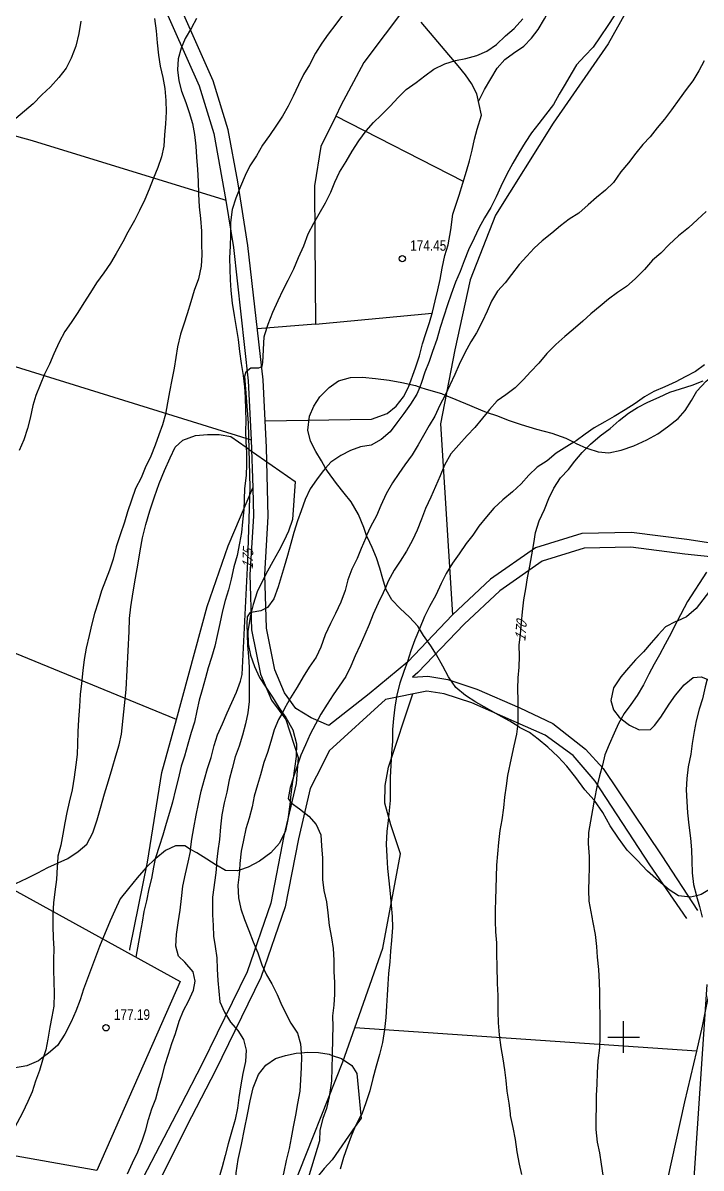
# Model space of a CAD drawing. Header units: metres. Extents: x 523239 to 523998, y 4669208 to 4669802.
# Drawn here: x 523543.2 to 523607.3, y 4669487.6 to 4669596 of the extents above; entities that cross this region are included whole.
import ezdxf
from ezdxf.enums import TextEntityAlignment as Align

# ---------------------------------------------------------------- set-up
doc = ezdxf.new("R2010")
doc.units = ezdxf.units.M
doc.header["$MEASUREMENT"] = 0
for name, color, linetype in [('031006 Cota terreno', 9, 'Continuous'), ('032011 Curva cada 1 m', 40, 'Continuous'), ('032015 Curva cada 5 m', 34, 'Continuous'), ('032022 Curva cada 1 m de baja fiabilidad', 40, 'Continuous'), ('032023 Curva cada 5 m de baja fiabilidad', 34, 'Continuous'), ('033006 Texto cota terreno', 9, 'Continuous'), ('033015 Texto curva maestra', 42, 'Continuous'), ('072003 Camino', 7, 'Continuous'), ('082001 Valla Alambrada', 7, 'ALAMBRADA'), ('082002 Muro Tapia', 6, 'Continuous'), ('082004 Linde', 3, 'Continuous'), ('082009 Linde Antigua', 104, 'Continuous'), ('102002 Zona arbolada', 3, 'MASA'), ('992007 Cuadricula', 7, 'Continuous')]:
    doc.layers.add(name, color=color, linetype=linetype)
doc.styles.get("Standard").update_dxf_attribs({"font": 'arial.ttf'})
doc.linetypes.add('ALAMBRADA', pattern='A,3,[131,GEOGRAMA.SHX,S=0.5,R=0,X=0,Y=0],3', length=6)
doc.linetypes.add('MASA', pattern='A,0.0001,[130,GEOGRAMA.SHX,S=0.5,R=180,X=0,Y=0],-2.9', length=2.9001)

# ---------------------------------------------------------------- blocks, each defined once
blk = doc.blocks.new('COTAP')
at = {"color": 0}
blk.add_circle((0, 0), 0.3, dxfattribs=at)

msp = doc.modelspace()

# ---------------------------------------------------------------- linework, layer by layer
at = {"layer": '032011 Curva cada 1 m'}
for points, elevation in [([(523573.41, 4669596.75), (523572.78, 4669595.9), (523572.04, 4669594.95), (523571.44, 4669594.1), (523570.84, 4669593.13), (523570.27, 4669592.04), (523569.71, 4669591.13), (523569.23, 4669590.16), (523568.72, 4669589.06), (523568.26, 4669588.12), (523567.73, 4669587.18), (523567.15, 4669586.32), (523566.48, 4669585.36), (523565.82, 4669584.44), (523565.28, 4669583.42), (523564.64, 4669582.49), (523564.19, 4669581.57), (523563.76, 4669580.53), (523563.32, 4669579.43), (523562.97, 4669578.33), (523562.81, 4669577.12), (523562.81, 4669575.94), (523562.78, 4669574.87), (523562.72, 4669573.77), (523562.73, 4669572.71), (523562.78, 4669571.7), (523562.82, 4669570.67), (523562.97, 4669569.48), (523563.16, 4669568.31), (523563.34, 4669567.17), (523563.53, 4669566.05), (523563.65, 4669564.91), (523563.82, 4669563.76), (523564, 4669562.62), (523564.14, 4669561.55), (523564.18, 4669560.55), (523564.22, 4669559.39), (523564.24, 4669558.37), (523564.23, 4669557.37), (523564.27, 4669556.37), (523564.29, 4669555.83)], 176), ([(523599.11, 4669596.69), (523598.52, 4669595.75), (523597.8, 4669594.7), (523597.14, 4669593.71), (523596.34, 4669592.88), (523595.54, 4669592.05), (523595.03, 4669591.19), (523594.48, 4669590.2), (523593.91, 4669589.26), (523593.36, 4669588.3), (523592.63, 4669587.31), (523591.99, 4669586.49), (523591.28, 4669585.59), (523590.7, 4669584.7), (523590.08, 4669583.7), (523589.52, 4669582.72), (523588.95, 4669581.7), (523588.4, 4669580.53), (523587.94, 4669579.55), (523587.45, 4669578.54), (523586.85, 4669577.55), (523586.3, 4669576.58), (523585.85, 4669575.64), (523585.34, 4669574.52), (523584.91, 4669573.5), (523584.53, 4669572.48), (523584.11, 4669571.46), (523583.7, 4669570.34), (523583.33, 4669569.31), (523582.99, 4669568.24), (523582.65, 4669567.17), (523582.32, 4669566.04), (523581.92, 4669564.9), (523581.59, 4669563.95), (523581.19, 4669562.96), (523580.88, 4669561.97), (523580.71, 4669561.53)], 174), ([(523548.65, 4669596.16), (523548.46, 4669595), (523548.16, 4669593.81), (523547.71, 4669592.66), (523547.24, 4669591.71), (523546.56, 4669590.83), (523545.78, 4669589.97), (523544.94, 4669589.19), (523544.12, 4669588.35), (523543.32, 4669587.66), (523542.48, 4669586.95)], 179), ([(523555.62, 4669596.43), (523555.77, 4669595.27), (523555.86, 4669594.12), (523555.99, 4669592.94), (523556.16, 4669591.93), (523556.39, 4669590.83), (523556.58, 4669589.81), (523556.68, 4669588.67), (523556.71, 4669587.6), (523556.65, 4669586.45), (523556.57, 4669585.42), (523556.48, 4669584.35), (523556.28, 4669583.33), (523555.93, 4669582.31), (523555.48, 4669581.26), (523555.1, 4669580.27), (523554.69, 4669579.28), (523554.19, 4669578.25), (523553.71, 4669577.29), (523553.09, 4669576.19), (523552.6, 4669575.28), (523551.97, 4669574.18), (523551.45, 4669573.27), (523550.82, 4669572.34), (523550.13, 4669571.4), (523549.54, 4669570.48), (523548.92, 4669569.52), (523548.37, 4669568.6), (523547.72, 4669567.64), (523547.12, 4669566.8), (523546.58, 4669565.79), (523546.09, 4669564.69), (523545.66, 4669563.7), (523545.21, 4669562.76), (523544.79, 4669561.74), (523544.38, 4669560.75), (523544.11, 4669559.78), (523543.86, 4669558.6), (523543.58, 4669557.6), (523543.26, 4669556.53), (523542.8, 4669555.53)], 178), ([(523559.59, 4669596.43), (523559.11, 4669595.54), (523558.52, 4669594.53), (523558.12, 4669593.61), (523557.85, 4669592.62), (523557.79, 4669591.56), (523557.9, 4669590.54), (523558.16, 4669589.55), (523558.59, 4669588.49), (523558.9, 4669587.54), (523559.2, 4669586.48), (523559.4, 4669585.43), (523559.52, 4669584.33), (523559.59, 4669583.29), (523559.68, 4669582.12), (523559.73, 4669581.02), (523559.79, 4669579.81), (523559.84, 4669578.59), (523559.96, 4669577.48), (523560.07, 4669576.29), (523560.06, 4669575.07), (523560.08, 4669574.04), (523560.04, 4669572.99), (523559.77, 4669571.79), (523559.37, 4669570.69), (523559.04, 4669569.61), (523558.69, 4669568.46), (523558.39, 4669567.5), (523558.08, 4669566.55), (523557.79, 4669565.35), (523557.62, 4669564.32), (523557.48, 4669563.31), (523557.26, 4669562.21), (523557.03, 4669561.08), (523556.84, 4669560.05), (523556.64, 4669558.98), (523556.37, 4669557.97), (523556.02, 4669557), (523555.68, 4669556.05), (523555.25, 4669554.98), (523554.74, 4669553.88), (523554.35, 4669552.94), (523553.82, 4669551.92), (523553.42, 4669550.82), (523553.06, 4669549.71), (523552.76, 4669548.73), (523552.36, 4669547.56), (523551.99, 4669546.41), (523551.69, 4669545.25), (523551.36, 4669544.21), (523550.96, 4669543.21), (523550.6, 4669542.25), (523550.28, 4669541.18), (523549.93, 4669540.1), (523549.68, 4669539.11), (523549.43, 4669538), (523549.16, 4669536.83), (523548.97, 4669535.75), (523548.83, 4669534.7), (523548.7, 4669533.47), (523548.59, 4669532.42), (523548.5, 4669531.29), (523548.43, 4669530.07), (523548.35, 4669528.91), (523548.34, 4669527.76), (523548.29, 4669526.76), (523548.18, 4669525.76), (523548.02, 4669524.59), (523547.82, 4669523.4), (523547.52, 4669522.25), (523547.3, 4669521.26), (523547.13, 4669520.27), (523546.94, 4669519.21), (523546.75, 4669518.17), (523546.47, 4669517.12), (523546.42, 4669516.45)], 177), ([(523607.64, 4669592.41), (523607.13, 4669591.47), (523606.56, 4669590.53), (523605.92, 4669589.69), (523605.28, 4669588.8), (523604.54, 4669587.79), (523603.88, 4669586.9), (523603.19, 4669586.07), (523602.52, 4669585.24), (523601.84, 4669584.49), (523601.17, 4669583.68), (523600.47, 4669582.76), (523599.74, 4669581.91), (523599.05, 4669580.89), (523598.3, 4669580.19), (523597.43, 4669579.49), (523596.66, 4669578.79), (523595.78, 4669578.01), (523594.84, 4669577.42), (523594.04, 4669576.81), (523593.2, 4669576.09), (523592.3, 4669575.37), (523591.53, 4669574.67), (523590.86, 4669573.93), (523590.12, 4669573.15), (523589.4, 4669572.19), (523588.79, 4669571.39), (523588.07, 4669570.61), (523587.49, 4669569.66), (523587.11, 4669568.72), (523586.61, 4669567.7), (523586.07, 4669566.68), (523585.54, 4669565.82), (523584.97, 4669564.76), (523584.43, 4669563.68), (523584.03, 4669562.74), (523583.57, 4669561.72), (523583.12, 4669560.78)], 173), ([(523607.82, 4669578.16), (523607, 4669577.4), (523606.16, 4669576.62), (523605.2, 4669575.85), (523604.32, 4669575.02), (523603.53, 4669574.21), (523602.74, 4669573.54), (523602, 4669572.65), (523601.1, 4669571.77), (523600.27, 4669571.04), (523599.43, 4669570.48), (523598.58, 4669569.86), (523597.78, 4669569.2), (523596.89, 4669568.48), (523596.14, 4669567.77), (523595.22, 4669566.97), (523594.45, 4669566.32), (523593.6, 4669565.55), (523592.73, 4669564.71), (523591.98, 4669563.8), (523591.21, 4669562.99), (523590.52, 4669562.24), (523589.73, 4669561.47), (523588.86, 4669560.81), (523588.04, 4669560.22), (523587.32, 4669559.41), (523587.09, 4669559.13)], 172), ([(523607.66, 4669563.65), (523606.8, 4669563), (523605.83, 4669562.51), (523604.94, 4669562.03), (523603.9, 4669561.56), (523602.86, 4669561.11), (523602, 4669560.61), (523601.11, 4669559.97), (523600.14, 4669559.38), (523599.1, 4669558.75), (523598.23, 4669558.23), (523597.21, 4669557.69), (523596.36, 4669557.08), (523595.51, 4669556.45), (523595.29, 4669556.31)], 171), ([(523571.8, 4669553.87), (523571.56, 4669553.6), (523570.95, 4669552.74), (523570.35, 4669551.91), (523569.86, 4669550.89), (523569.48, 4669549.82), (523569.15, 4669548.86), (523568.8, 4669547.78), (523568.51, 4669546.71), (523568.21, 4669545.59), (523567.88, 4669544.53), (523567.33, 4669542.63), (523566.91, 4669541.48), (523566.3, 4669540.66), (523565.66, 4669540.36), (523564.76, 4669540.18)], 174), ([(523575.69, 4669547.47), (523575.61, 4669547.26), (523575.18, 4669546.25), (523574.78, 4669545.3), (523574.29, 4669544.29), (523573.92, 4669543.27), (523573.67, 4669542.28), (523573.25, 4669541.18), (523572.73, 4669540.11), (523572.26, 4669539.16), (523571.75, 4669538.09), (523571.36, 4669536.91), (523570.9, 4669535.97), (523570.25, 4669535.01), (523569.68, 4669534.09), (523569.1, 4669533.14), (523568.48, 4669532.12), (523567.92, 4669531.09), (523567.71, 4669530.71)], 173), ([(523577.47, 4669542.54), (523577.26, 4669542.04), (523576.78, 4669541.07), (523576.32, 4669540.05), (523575.92, 4669539.05), (523575.51, 4669538.11), (523575.06, 4669537.1), (523574.6, 4669536.08), (523574.2, 4669535.11), (523573.71, 4669534.14), (523573.1, 4669533.23), (523572.51, 4669532.39), (523571.95, 4669531.53), (523571.35, 4669530.57), (523570.84, 4669529.63), (523570.35, 4669528.66), (523569.89, 4669527.68), (523569.46, 4669526.7), (523569.12, 4669525.66), (523568.76, 4669524.64), (523568.72, 4669524.5)], 172), ([(523605.07, 4669539.38), (523605.05, 4669539.33), (523604.51, 4669538.25), (523603.93, 4669537.19), (523603.4, 4669536.2), (523602.89, 4669535.31), (523602.4, 4669534.36), (523601.89, 4669533.35), (523601.29, 4669532.35), (523600.69, 4669531.49), (523600.06, 4669530.64), (523599.77, 4669530.13)], 169), ([(523580.69, 4669538.65), (523580.26, 4669537.6), (523579.88, 4669536.55), (523579.55, 4669535.56), (523579.2, 4669534.62), (523578.82, 4669533.5), (523578.55, 4669532.4), (523578.36, 4669531.24), (523578.24, 4669530.17), (523578.15, 4669529.12), (523578.12, 4669528.02), (523578.05, 4669526.84), (523577.97, 4669525.71), (523577.93, 4669524.59), (523577.92, 4669523.5), (523577.93, 4669522.4), (523577.73, 4669520.51), (523577.59, 4669519.47), (523577.55, 4669518.27), (523577.59, 4669517.08), (523577.66, 4669515.97), (523577.8, 4669514.79), (523577.9, 4669513.58), (523578.01, 4669512.49), (523578.11, 4669511.41), (523578.13, 4669510.36), (523578.04, 4669509.13), (523577.95, 4669508.13), (523577.88, 4669507.13), (523577.77, 4669506.01), (523577.68, 4669505.01), (523577.62, 4669503.98), (523577.56, 4669502.96), (523577.51, 4669501.86), (523577.38, 4669500.71), (523577.2, 4669499.5), (523576.91, 4669498.35), (523576.58, 4669497.25), (523576.27, 4669496.08), (523575.98, 4669494.9), (523575.62, 4669493.77), (523575.22, 4669492.7), (523575.14, 4669492.56)], 171), ([(523568.45, 4669522.31), (523568.55, 4669522.17), (523569.33, 4669521.62), (523570.23, 4669520.92), (523570.92, 4669520.13), (523571.34, 4669519.15), (523571.43, 4669518.1), (523571.5, 4669516.95), (523571.51, 4669515.95), (523571.52, 4669514.93), (523571.63, 4669513.86), (523571.9, 4669512.8), (523572.02, 4669511.77), (523572.14, 4669510.57), (523572.36, 4669509.39), (523572.52, 4669508.39), (523572.58, 4669507.28), (523572.59, 4669506.21), (523572.66, 4669505.16), (523572.66, 4669504.06), (523572.59, 4669503.03), (523572.47, 4669502.01), (523572.49, 4669500.96), (523572.46, 4669499.93), (523572.42, 4669498.27)], 172), ([(523597.22, 4669522.43), (523597.05, 4669521.51), (523596.88, 4669520.44), (523596.69, 4669519.36), (523596.65, 4669518.33), (523596.75, 4669517.1), (523596.74, 4669516.02), (523596.72, 4669515.02), (523596.67, 4669513.9), (523596.73, 4669512.87), (523596.9, 4669511.87), (523597.11, 4669510.83), (523597.31, 4669509.72), (523597.43, 4669508.57), (523597.52, 4669507.56), (523597.62, 4669506.41), (523597.68, 4669505.21), (523597.73, 4669504.21), (523597.74, 4669503.13), (523597.76, 4669502.08), (523597.77, 4669501.06), (523597.76, 4669500), (523597.72, 4669498.99), (523597.58, 4669497.78), (523597.49, 4669496.6), (523597.46, 4669495.54), (523597.42, 4669494.47), (523597.4, 4669493.39), (523597.37, 4669492.29), (523597.38, 4669491.24), (523597.51, 4669490.06), (523597.73, 4669489.04), (523597.88, 4669487.98), (523598.05, 4669486.93)], 169), ([(523555.69, 4669516.88), (523555.53, 4669516.08), (523555.34, 4669515.02), (523555.09, 4669514.03), (523554.85, 4669512.9), (523554.6, 4669511.88), (523554.43, 4669510.89), (523554.26, 4669509.87), (523553.85, 4669507.56)], 176), ([(523561.47, 4669516.26), (523561.43, 4669515.54), (523561.11, 4669513.24), (523561.1, 4669511.56), (523561.17, 4669510.56), (523561.21, 4669509.56), (523561.35, 4669508.56), (523561.51, 4669507.51), (523561.54, 4669506.42), (523561.61, 4669505.37), (523561.71, 4669504.36), (523561.8, 4669503.32), (523562.24, 4669502.36), (523562.8, 4669501.41), (523563.5, 4669500.62), (523564.03, 4669499.77), (523564.3, 4669498.75), (523564.21, 4669497.68), (523563.96, 4669496.55), (523563.77, 4669495.48), (523563.58, 4669494.27), (523563.46, 4669493.27), (523563.24, 4669492.2), (523562.89, 4669491), (523562.59, 4669489.89), (523562.31, 4669488.8), (523562.01, 4669487.7), (523561.71, 4669486.63)], 174), ([(523563.65, 4669515.8), (523563.62, 4669515.4), (523563.51, 4669514.37), (523563.55, 4669513.17), (523563.79, 4669512.14), (523564.13, 4669511.13), (523564.54, 4669510.08), (523564.94, 4669509.01), (523565.4, 4669507.98), (523565.77, 4669506.85), (523566.2, 4669505.9), (523566.71, 4669505.03), (523567.21, 4669504.02), (523567.67, 4669503), (523568.52, 4669501.3), (523569.13, 4669500.36), (523569.44, 4669499.35), (523569.48, 4669498.5)], 173), ([(523606.89, 4669513.37), (523606.9, 4669513.35), (523607.18, 4669512.36), (523607.43, 4669511.36)], 168), ([(523607.87, 4669504.97), (523605.76, 4669473.5), (523612.9, 4669432.32)], 168), ([(523545.12, 4669498.13), (523545.02, 4669497.8), (523544.72, 4669496.85), (523544.36, 4669495.81), (523544.02, 4669494.81), (523543.62, 4669493.89), (523543.13, 4669492.82), (523542.63, 4669491.88), (523542.04, 4669490.84), (523541.48, 4669489.92), (523540.91, 4669489.07), (523540.2, 4669488.34), (523539.38, 4669487.51), (523538.71, 4669486.54), (523538.03, 4669485.76), (523537.17, 4669485.11), (523537.01, 4669484.97)], 177), ([(523574.61, 4669491.53), (523574.23, 4669490.61), (523573.87, 4669489.66), (523573.5, 4669488.59), (523573.18, 4669487.5)], 171)]:
    msp.add_lwpolyline(points, dxfattribs=dict(at, elevation=elevation))
at = {"layer": '032015 Curva cada 5 m'}
for points, elevation in [([(523564.57, 4669555.63), (523564.51, 4669558.11), (523564.15, 4669562.58), (523564.28, 4669563), (523564.74, 4669563.34), (523565.48, 4669563.37), (523565.8, 4669563.49), (523565.87, 4669563.86), (523565.98, 4669566.29), (523566.04, 4669566.51), (523566.36, 4669567.5), (523566.82, 4669568.64), (523567.33, 4669569.72), (523567.8, 4669570.74), (523568.26, 4669571.65), (523568.79, 4669572.74), (523569.23, 4669573.79), (523569.73, 4669574.91), (523570.17, 4669576.04), (523570.68, 4669577.06), (523571.18, 4669577.95), (523571.78, 4669578.99), (523572.31, 4669579.99), (523572.69, 4669580.93), (523573.12, 4669581.87), (523573.75, 4669582.88), (523574.32, 4669583.88), (523574.96, 4669584.83), (523575.64, 4669585.78), (523576.33, 4669586.58), (523577.05, 4669587.28), (523577.9, 4669588.12), (523578.67, 4669588.94), (523579.44, 4669589.72), (523580.36, 4669590.38), (523581.19, 4669591), (523582.06, 4669591.62), (523583.09, 4669592.15), (523584.11, 4669592.44), (523585.09, 4669592.64), (523586.11, 4669592.92), (523587.06, 4669593.33), (523587.99, 4669593.98), (523588.83, 4669594.78), (523589.65, 4669595.48), (523590.47, 4669596.38)], 175), ([(523596.51, 4669555.76), (523596.88, 4669556.13), (523597.78, 4669556.91), (523598.72, 4669557.61), (523599.6, 4669558.36), (523600.47, 4669559.06), (523601.32, 4669559.59), (523602.3, 4669560.09), (523603.37, 4669560.59), (523604.38, 4669561.05), (523605.4, 4669561.38), (523606.5, 4669561.71), (523607.53, 4669562.14)], 170), ([(523590.38, 4669486.99), (523590.16, 4669487.97), (523589.94, 4669489.12), (523589.79, 4669490.3), (523589.56, 4669491.44), (523589.29, 4669492.59), (523589.29, 4669492.75), (523589.17, 4669493.75), (523589, 4669494.88), (523588.9, 4669495.88), (523588.76, 4669496.9), (523588.61, 4669497.93), (523588.43, 4669499.01), (523588.26, 4669500.21), (523588.16, 4669501.35), (523588.13, 4669502.42), (523588.12, 4669503.95), (523588.08, 4669505.07), (523588.04, 4669506.75), (523588.02, 4669507.81), (523588, 4669508.91), (523587.93, 4669509.95), (523587.87, 4669510.96), (523587.88, 4669512.01), (523587.92, 4669513.02), (523587.96, 4669514.05), (523587.97, 4669515.16), (523588, 4669516.26), (523588.11, 4669517.35), (523588.2, 4669518.41), (523588.34, 4669519.54), (523588.51, 4669520.58), (523588.66, 4669521.7), (523588.78, 4669522.7), (523588.91, 4669523.77), (523589.06, 4669524.77), (523589.39, 4669526.39), (523589.66, 4669527.58), (523589.91, 4669528.68), (523589.99, 4669529.42)], 170), ([(523553.07, 4669487.04), (523553.53, 4669488.1), (523554.03, 4669489.12), (523554.43, 4669490.19), (523554.78, 4669491.22), (523555.03, 4669492.19), (523555.36, 4669493.2), (523555.73, 4669494.15), (523556.03, 4669495.21), (523556.33, 4669496.27), (523556.6, 4669497.31), (523556.93, 4669498.39), (523557.26, 4669499.38), (523557.6, 4669500.34), (523557.96, 4669501.5), (523558.37, 4669502.52), (523558.84, 4669503.41), (523559.3, 4669504.43), (523559.47, 4669505.28), (523559.27, 4669506.18), (523558.49, 4669507.08), (523557.89, 4669507.66), (523557.63, 4669508.62), (523557.7, 4669509.71), (523557.85, 4669510.82), (523558.04, 4669512.02), (523558.18, 4669513.12), (523558.3, 4669514.27), (523558.54, 4669515.45), (523558.81, 4669516.56), (523559.01, 4669517.58), (523559.03, 4669517.77)], 175)]:
    msp.add_lwpolyline(points, dxfattribs=dict(at, elevation=elevation))
at = {"layer": '032022 Curva cada 1 m de baja fiabilidad'}
for points, elevation in [([(523580.71, 4669561.53), (523580.45, 4669560.87), (523579.84, 4669559.92), (523579.21, 4669559.02), (523578.56, 4669558.15), (523577.93, 4669557.3), (523577.06, 4669556.57), (523576.13, 4669556.05), (523575.11, 4669555.88), (523574.15, 4669555.53), (523573.26, 4669555.06), (523572.31, 4669554.44), (523571.8, 4669553.87)], 174), ([(523583.12, 4669560.78), (523582.62, 4669559.82), (523582.15, 4669558.78), (523581.62, 4669557.89), (523581.07, 4669556.95), (523580.56, 4669556.06), (523580, 4669555.12), (523579.31, 4669554.18), (523578.72, 4669553.35), (523578.15, 4669552.47), (523577.55, 4669551.42), (523577.04, 4669550.33), (523576.61, 4669549.36), (523576.04, 4669548.29), (523575.69, 4669547.47)], 173), ([(523587.09, 4669559.13), (523586.64, 4669558.58), (523585.92, 4669557.7), (523585.2, 4669556.96), (523584.4, 4669556.08), (523583.66, 4669555.2), (523583.07, 4669554.15), (523582.66, 4669553.14), (523582.21, 4669552.11), (523581.75, 4669551.1), (523581.27, 4669550.03), (523580.89, 4669549.04), (523580.47, 4669547.99), (523580.03, 4669547.05), (523579.47, 4669546), (523578.86, 4669545.06), (523578.3, 4669544.2), (523577.74, 4669543.16), (523577.47, 4669542.54)], 172), ([(523564.29, 4669555.83), (523564.32, 4669555.27), (523564.33, 4669554.22), (523564.29, 4669553.17), (523564.13, 4669551.94), (523564.11, 4669550.9), (523564.08, 4669549.9), (523563.94, 4669548.77), (523563.85, 4669547.77), (523563.65, 4669546.77), (523563.43, 4669545.6), (523563.11, 4669544.53), (523562.86, 4669543.34), (523562.62, 4669542.35), (523562.31, 4669541.33), (523562.04, 4669540.34), (523561.79, 4669539.14), (523561.55, 4669538), (523561.32, 4669537.01), (523561, 4669535.94), (523560.7, 4669534.97), (523560.44, 4669534), (523560.11, 4669532.88), (523559.84, 4669531.88), (523559.62, 4669530.88), (523559.39, 4669529.81), (523559.09, 4669528.84), (523558.77, 4669527.72), (523558.45, 4669526.59), (523558.14, 4669525.63), (523557.84, 4669524.43), (523557.59, 4669523.43), (523557.3, 4669522.23), (523557.03, 4669521.25), (523556.72, 4669520.21), (523556.4, 4669519.11), (523556.05, 4669518.04), (523555.73, 4669517.07), (523555.69, 4669516.88)], 176), ([(523595.29, 4669556.31), (523594.62, 4669555.91), (523593.63, 4669555.27), (523592.76, 4669554.56), (523591.84, 4669553.95), (523591.04, 4669553.21), (523590.32, 4669552.38), (523589.5, 4669551.61), (523588.58, 4669550.86), (523587.73, 4669550.07), (523587.02, 4669549.26), (523586.3, 4669548.38), (523585.74, 4669547.53), (523585.1, 4669546.74), (523584.43, 4669545.75), (523583.8, 4669544.86), (523583.23, 4669543.9), (523582.75, 4669542.94), (523582.24, 4669541.83), (523581.63, 4669540.77), (523581.17, 4669539.83), (523580.69, 4669538.65)], 171), ([(523607.86, 4669544.02), (523606.05, 4669541.25), (523605.07, 4669539.38)], 169), ([(523564.76, 4669540.18), (523564.63, 4669540.16), (523564.37, 4669539.77), (523564.36, 4669539.13), (523564.38, 4669538.09), (523564.42, 4669537.06), (523564.51, 4669536.02), (523564.58, 4669534.99), (523564.58, 4669533.94), (523564.57, 4669532.84), (523564.58, 4669531.76), (523564.46, 4669530.69), (523564.22, 4669529.66), (523563.95, 4669528.59), (523563.62, 4669527.55), (523563.24, 4669526.53), (523562.97, 4669525.42), (523562.69, 4669524.36), (523562.45, 4669523.17), (523562.22, 4669522.18), (523561.98, 4669521.05), (523561.86, 4669519.9), (523561.75, 4669518.7), (523561.61, 4669517.64), (523561.49, 4669516.57), (523561.47, 4669516.26)], 174), ([(523607.9, 4669533.87), (523607.74, 4669533.16), (523607.46, 4669532.03), (523607.16, 4669531.04), (523606.88, 4669529.94), (523606.69, 4669528.92), (523606.5, 4669527.8), (523606.36, 4669526.77), (523606.13, 4669525.57), (523605.99, 4669524.49), (523605.93, 4669523.4), (523605.99, 4669522.29), (523606.06, 4669521.24), (523606.18, 4669520.05), (523606.33, 4669518.82), (523606.42, 4669517.74), (523606.46, 4669516.67), (523606.48, 4669515.56), (523606.62, 4669514.44), (523606.89, 4669513.37)], 168), ([(523567.71, 4669530.71), (523567.36, 4669530.05), (523566.95, 4669529.09), (523566.61, 4669527.99), (523566.31, 4669526.94), (523565.96, 4669525.98), (523565.65, 4669524.84), (523565.35, 4669523.88), (523565.03, 4669522.8), (523564.84, 4669521.81), (523564.57, 4669520.71), (523564.27, 4669519.71), (523564.02, 4669518.65), (523563.8, 4669517.6), (523563.7, 4669516.42), (523563.65, 4669515.8)], 173), ([(523599.77, 4669530.13), (523599.53, 4669529.69), (523599.1, 4669528.78), (523598.64, 4669527.71), (523598.23, 4669526.72), (523598.01, 4669525.73), (523597.74, 4669524.73), (523597.47, 4669523.68), (523597.25, 4669522.56), (523597.22, 4669522.43)], 169), ([(523568.72, 4669524.5), (523568.46, 4669523.64), (523568.27, 4669522.58), (523568.45, 4669522.31)], 172), ([(523546.42, 4669516.45), (523546.4, 4669516.1), (523546.34, 4669514.92), (523546.17, 4669513.76), (523546.05, 4669512.72), (523545.99, 4669511.62), (523545.99, 4669510.49), (523546.03, 4669509.39), (523546.07, 4669508.35), (523546.05, 4669507.34), (523546.05, 4669506.34), (523546.07, 4669505.26), (523546.13, 4669504.13), (523546.09, 4669502.92), (523545.9, 4669501.93), (523545.71, 4669500.93), (523545.51, 4669499.81), (523545.32, 4669498.78), (523545.12, 4669498.13)], 177), ([(523569.48, 4669498.5), (523569.51, 4669498.12), (523569.5, 4669497.12), (523569.44, 4669495.94), (523569.35, 4669494.89), (523569.15, 4669493.72), (523568.95, 4669492.61), (523568.74, 4669491.49), (523568.56, 4669490.47), (523568.35, 4669489.44), (523568.08, 4669488.32), (523567.85, 4669487.25), (523567.64, 4669486.25), (523567.38, 4669485.28), (523567.34, 4669485.16)], 173), ([(523572.42, 4669498.27), (523572.37, 4669495.86), (523572.13, 4669494.34), (523571.89, 4669493.25), (523571.54, 4669492.28), (523571.26, 4669491.2), (523571.23, 4669490.18), (523570.03, 4669486.22)], 172), ([(523575.14, 4669492.56), (523574.69, 4669491.71), (523574.61, 4669491.53)], 171)]:
    msp.add_lwpolyline(points, dxfattribs=dict(at, elevation=elevation))
at = {"layer": '032023 Curva cada 5 m de baja fiabilidad'}
for points, elevation in [([(523559.03, 4669517.77), (523559.15, 4669518.72), (523559.33, 4669519.82), (523559.55, 4669521), (523559.77, 4669522.08), (523560.04, 4669523.28), (523560.34, 4669524.43), (523560.63, 4669525.41), (523560.96, 4669526.47), (523561.26, 4669527.61), (523561.57, 4669528.62), (523562.04, 4669529.65), (523562.5, 4669530.69), (523562.93, 4669531.68), (523563.36, 4669532.65), (523563.74, 4669533.7), (523563.92, 4669534.33), (523564.44, 4669545.06), (523564.67, 4669552.07), (523564.57, 4669555.63)], 175), ([(523589.99, 4669529.42), (523590.03, 4669529.7), (523590.03, 4669530.77), (523590.02, 4669531.87), (523590.01, 4669532.96), (523590.04, 4669534), (523590.11, 4669535.02), (523590.14, 4669536.07), (523590.13, 4669537.09), (523590.26, 4669538.14), (523590.35, 4669539.25), (523590.44, 4669540.27), (523590.56, 4669541.4), (523590.75, 4669542.42), (523590.9, 4669543.47), (523591.14, 4669544.59), (523591.31, 4669545.66), (523591.51, 4669546.74), (523591.67, 4669547.77), (523592.03, 4669548.87), (523592.51, 4669549.93), (523592.92, 4669551), (523593.4, 4669551.97), (523594.03, 4669552.93), (523594.78, 4669553.74), (523595.39, 4669554.53), (523596.1, 4669555.35), (523596.51, 4669555.76)], 170)]:
    msp.add_lwpolyline(points, dxfattribs=dict(at, elevation=elevation))
at = {"layer": '072003 Camino', "flags": 128}
for points in [[(523613.61, 4669545.93), (523605.99, 4669547.11), (523600.76, 4669547.78), (523596.05, 4669547.68), (523591.66, 4669546.31), (523587.41, 4669543.35), (523583.81, 4669539.97), (523579.58, 4669535.52), (523575.93, 4669532.5), (523572.11, 4669529.5), (523570.44, 4669530.22), (523568.99, 4669531.11), (523567.91, 4669532.59), (523566.99, 4669534.76), (523566.2, 4669538.7), (523566.04, 4669543.78), (523566.38, 4669549.28), (523566.2, 4669555.82), (523565.95, 4669560.91), (523565.89, 4669562.23), (523564.46, 4669574.94), (523563.5, 4669580.96), (523562.58, 4669585.88), (523561.16, 4669590.54), (523557.37, 4669599.08)], [(523556.1, 4669598.51), (523559.85, 4669590.04), (523561.22, 4669585.55), (523562.36, 4669579.2), (523563.08, 4669574.75), (523564.49, 4669562.12), (523564.77, 4669556.53), (523564.91, 4669552.01), (523564.98, 4669549.31), (523564.64, 4669543.8), (523564.8, 4669538.54), (523565.65, 4669534.34), (523566.68, 4669531.9), (523568.03, 4669530.06), (523569.2, 4669526.46), (523569.03, 4669524.01), (523567.86, 4669519.05), (523566.62, 4669512.68), (523564.37, 4669506.18), (523562.95, 4669503.27), (523560.12, 4669497.45), (523558.07, 4669493.5), (523553.33, 4669484.41)], [(523617.56, 4669544.24), (523613.36, 4669544.94), (523605.79, 4669545.72), (523600.69, 4669546.38), (523596.28, 4669546.29), (523592.29, 4669545.04), (523588.29, 4669542.25), (523584.91, 4669539.09), (523580.53, 4669534.5), (523580.03, 4669534.08), (523581.47, 4669534.16), (523583.36, 4669533.85), (523586.13, 4669532.95), (523590.2, 4669531.18), (523593.32, 4669529.67), (523596.4, 4669527.24), (523598.07, 4669525.42), (523603.64, 4669517.17), (523606.99, 4669511.98)], [(523605.99, 4669511.22), (523602.49, 4669516.3), (523597.31, 4669524.23), (523595.22, 4669526.65), (523592.58, 4669528.57), (523585.63, 4669531.64), (523583.03, 4669532.49), (523581.39, 4669532.75), (523577.47, 4669531.96), (523572.15, 4669527.09), (523571.53, 4669525.86), (523570.35, 4669523.52), (523569.23, 4669518.76), (523567.98, 4669512.32), (523565.66, 4669505.64), (523561.37, 4669496.82), (523559.11, 4669492.46), (523555.13, 4669484.53)]]:
    msp.add_lwpolyline(points, dxfattribs=at)
at = {"layer": '082001 Valla Alambrada', "flags": 128}
for points in [[(523606.93, 4669498.67), (523607.48, 4669501.04), (523609.05, 4669508.86), (523612, 4669520.76), (523614.38, 4669532.06), (523616.67, 4669541.01), (523620.4, 4669554.53), (523625.87, 4669568.15), (523637.16, 4669591.89), (523651.87, 4669617.34), (523658.71, 4669626.61)], [(523574.56, 4669500.86), (523577.21, 4669508.41), (523578.9, 4669517.34), (523577.98, 4669520.08), (523577.4, 4669522.13), (523577.44, 4669523.83), (523577.75, 4669525.56), (523580.05, 4669532.48)], [(523533.29, 4669518.88), (523558.03, 4669505.26)], [(523566.98, 4669481.58), (523568.61, 4669485.48), (523573.43, 4669497.64), (523574.56, 4669500.86)], [(523606.93, 4669498.67), (523574.56, 4669500.86)], [(523566.98, 4669481.58), (523565.28, 4669477.5), (523560.13, 4669467.01), (523554.43, 4669455.28), (523566.67, 4669455.76), (523580.88, 4669456.93), (523589.07, 4669457.95), (523602.38, 4669460.6), (523603.06, 4669479.31), (523604.16, 4669486.43), (523605.81, 4669493.88), (523606.93, 4669498.67)]]:
    msp.add_lwpolyline(points, dxfattribs=at)
at = {"layer": '082002 Muro Tapia', "flags": 128}
msp.add_lwpolyline([(523558.03, 4669505.26), (523550.16, 4669487.37), (523534.15, 4669490.22)], dxfattribs=at)
at = {"layer": '082004 Linde', "flags": 128}
for points in [[(523586.27, 4669588.57), (523586.83, 4669589.72), (523587.43, 4669590.71), (523588.04, 4669591.71), (523588.78, 4669592.54), (523589.58, 4669593.14), (523590.55, 4669593.81), (523591.3, 4669594.58), (523591.93, 4669595.39), (523592.52, 4669596.39), (523593.06, 4669597.45), (523593.51, 4669598.45), (523593.92, 4669599.38), (523594.29, 4669600.38), (523594.65, 4669601.4), (523594.92, 4669602.37), (523597.86, 4669609.38)], [(523604.09, 4669603.98), (523598.54, 4669594.04), (523593.34, 4669586.51), (523587.87, 4669577.81), (523585.5, 4669571.7), (523584.02, 4669565.05), (523582.67, 4669558.06), (523583.81, 4669539.97)], [(523579.47, 4669597.62), (523575.41, 4669592.27), (523573.26, 4669588.2), (523572.76, 4669587.19)], [(523566.08, 4669558.34), (523576.16, 4669558.5), (523577.64, 4669559.02), (523578.49, 4669559.72), (523579.18, 4669560.61), (523579.64, 4669561.51), (523580.31, 4669563.35), (523580.68, 4669564.48), (523580.98, 4669565.63), (523581.29, 4669566.62), (523581.63, 4669567.66), (523581.91, 4669568.63), (523582.18, 4669569.71), (523582.43, 4669570.75), (523582.64, 4669571.73), (523582.84, 4669572.8), (523583.09, 4669573.98), (523583.39, 4669574.99), (523583.67, 4669576.43), (523583.86, 4669577.9), (523584.43, 4669579.71), (523584.79, 4669580.83), (523585.14, 4669581.96), (523585.41, 4669582.96), (523585.66, 4669583.97), (523585.9, 4669584.99), (523586.15, 4669585.96), (523586.55, 4669587.27), (523586.11, 4669589.29), (523585.61, 4669590.27), (523585.04, 4669591.1), (523584.35, 4669591.94), (523580.85, 4669596.09)], [(523572.76, 4669587.19), (523571.34, 4669584.31), (523570.74, 4669580.59), (523570.8, 4669575.53), (523570.85, 4669567.49)], [(523584.84, 4669581), (523572.76, 4669587.19)], [(523570.85, 4669567.49), (523581.88, 4669568.54)], [(523570.85, 4669567.49), (523565.35, 4669567.04)]]:
    msp.add_lwpolyline(points, dxfattribs=at)
at = {"layer": '082009 Linde Antigua', "flags": 128}
for points in [[(523562.36, 4669579.2), (523562.21, 4669579.25), (523544.05, 4669584.84), (523485.83, 4669600.97)], [(523479.75, 4669584.11), (523540.55, 4669564.06), (523564.77, 4669556.53)], [(523557.69, 4669530.07), (523557.55, 4669530.13), (523538.83, 4669537.81), (523522.29, 4669545.92), (523501.63, 4669555.33), (523470.78, 4669570.84)], [(523557.69, 4669530.07), (523560.61, 4669540.77), (523562.58, 4669546.52), (523564.91, 4669552.01)], [(523553.27, 4669508.23), (523553.29, 4669508.33), (523554.96, 4669516.55), (523556.31, 4669525.04), (523557.69, 4669530.07)]]:
    msp.add_lwpolyline(points, dxfattribs=at)
at = {"layer": '102002 Zona arbolada', "flags": 128}
for points in [[(523755.94, 4669742.65), (523758.54, 4669740.15), (523758.64, 4669740.02), (523759.36, 4669739.18), (523759.98, 4669738.19), (523760.5, 4669737.03), (523760.57, 4669736.76), (523760.83, 4669735.9), (523761.03, 4669734.67), (523761.07, 4669733.48), (523761.05, 4669732.41), (523760.99, 4669731.15), (523760.71, 4669729.95), (523759.84, 4669728.3), (523759.59, 4669727.81), (523758.98, 4669726.97), (523758.15, 4669725.8), (523757.28, 4669724.89), (523756.18, 4669724.14), (523754.99, 4669723.58), (523753.64, 4669723.22), (523752.82, 4669722.98), (523752.48, 4669722.89), (523751.35, 4669722.72), (523750.12, 4669722.6), (523749.89, 4669722.58), (523748.67, 4669722.41), (523747.47, 4669722.21), (523746.76, 4669722.09), (523746.28, 4669722.04), (523745.02, 4669721.97), (523743.79, 4669721.93), (523743.66, 4669721.92), (523742.56, 4669721.86), (523741.17, 4669721.85), (523739.85, 4669721.91), (523739.33, 4669721.97), (523738.59, 4669722.06), (523737.49, 4669722.18), (523736.2, 4669722.18), (523735, 4669721.94), (523734.07, 4669721.42), (523733.14, 4669720.51), (523732.17, 4669719.44), (523731.41, 4669718.2), (523730.6, 4669717.1), (523730.03, 4669715.84), (523729.68, 4669714.84), (523729.62, 4669714.64), (523729.59, 4669714.5), (523729.4, 4669713.51), (523729.44, 4669712.38), (523729.96, 4669711.35), (523730.77, 4669710.48), (523731.66, 4669709.81), (523731.85, 4669709.68), (523732.75, 4669708.91), (523733.7, 4669708.01), (523734.1, 4669707.56), (523734.54, 4669707.08), (523735.23, 4669706.11), (523735.91, 4669704.82), (523735.93, 4669704.75), (523736.24, 4669703.72), (523736.28, 4669703.6), (523736.32, 4669702.34), (523735.9, 4669701.3), (523735.36, 4669700.56), (523735.04, 4669700.13), (523734.17, 4669698.96), (523733.15, 4669697.86), (523732.41, 4669697.18), (523731.73, 4669696.4), (523730.93, 4669695.55), (523730.22, 4669694.8), (523729.42, 4669694.06), (523728.49, 4669693.15), (523727.87, 4669692.6), (523727.4, 4669692.17), (523726.37, 4669691.06), (523725.25, 4669689.96), (523724.09, 4669688.79), (523723.35, 4669688.01), (523722.68, 4669687.26), (523721.49, 4669685.99), (523720.62, 4669685.15), (523719.76, 4669683.98), (523719.64, 4669683.8), (523718.99, 4669682.84), (523718.09, 4669681.64), (523717.52, 4669680.51), (523716.78, 4669679.31), (523716.2, 4669678.37), (523715.66, 4669677.33), (523715.05, 4669676.49), (523714.15, 4669675.32), (523713.9, 4669675.01), (523713.26, 4669674.21), (523712.23, 4669673.11), (523711.2, 4669672.23), (523710.17, 4669671.42), (523709.08, 4669670.7), (523708.01, 4669670.27), (523706.79, 4669670.01), (523705.59, 4669669.87), (523704.3, 4669669.89), (523703.1, 4669669.95), (523702.41, 4669669.98), (523701.94, 4669670.01), (523701.12, 4669669.98), (523700.68, 4669669.97), (523699.86, 4669669.7), (523699.55, 4669669.61), (523698.49, 4669668.99), (523697.53, 4669668.04), (523696.59, 4669667.1), (523695.54, 4669665.9), (523694.67, 4669664.79), (523693.77, 4669663.66), (523692.91, 4669662.81), (523691.94, 4669661.84), (523691.01, 4669660.73), (523690.21, 4669659.66), (523689.51, 4669658.37), (523688.55, 4669657.13), (523687.78, 4669655.9), (523687.14, 4669654.76), (523686.53, 4669653.63), (523686.47, 4669653.48), (523686.05, 4669652.37), (523685.87, 4669651.01), (523685.91, 4669649.65), (523686.05, 4669648.23), (523686.09, 4669646.78), (523686, 4669645.39), (523685.62, 4669644.12), (523684.95, 4669642.99), (523684.08, 4669642.01), (523683.22, 4669641.04), (523682.15, 4669640.26), (523681.09, 4669639.6), (523680.42, 4669639.33), (523680.03, 4669639.18), (523678.87, 4669638.91), (523677.74, 4669638.74), (523676.54, 4669638.48), (523675.45, 4669638.18), (523674.25, 4669637.72), (523673.11, 4669637.01), (523673, 4669636.94), (523672.13, 4669636.42), (523671.99, 4669636.31), (523670.97, 4669635.5), (523670.06, 4669634.71), (523669.88, 4669634.56), (523668.95, 4669633.49), (523667.98, 4669632.38), (523667.38, 4669631.51), (523666.57, 4669630.57), (523665.9, 4669629.66), (523665.13, 4669628.68), (523664.68, 4669627.78), (523663.95, 4669626.51), (523663.12, 4669625.25), (523662.38, 4669624.08), (523662.09, 4669623.41), (523661.84, 4669622.81), (523661.23, 4669622), (523661.09, 4669621.79), (523660.53, 4669620.96), (523660.21, 4669620.38), (523659.79, 4669619.6), (523659.28, 4669618.73), (523658.85, 4669618.19), (523658.38, 4669617.59), (523657.81, 4669616.75), (523657.07, 4669615.87), (523656.23, 4669614.73), (523655.47, 4669613.44), (523654.83, 4669612.63), (523654.28, 4669611.75), (523653.8, 4669610.68), (523653.29, 4669609.68), (523652.59, 4669608.28), (523651.82, 4669607.02), (523651.12, 4669605.82), (523650.64, 4669604.75), (523650.13, 4669603.84), (523649.65, 4669602.8), (523648.98, 4669601.38), (523648.67, 4669600.48), (523648.63, 4669600.37), (523648.06, 4669599.47), (523647.42, 4669598.4), (523646.71, 4669597.03), (523645.98, 4669595.61), (523645.31, 4669594.21), (523644.93, 4669592.89), (523644.32, 4669591.53), (523643.94, 4669590.55), (523643.43, 4669589.39), (523642.63, 4669587.96), (523641.9, 4669586.63), (523641.19, 4669585.5), (523640.65, 4669584.65), (523640.14, 4669583.75), (523639.59, 4669582.77), (523639.15, 4669581.83), (523638.57, 4669580.83), (523638.06, 4669579.79), (523637.88, 4669579.49), (523637.29, 4669578.46), (523636.88, 4669577.52), (523636.14, 4669576.29), (523635.41, 4669575.06), (523634.58, 4669573.92), (523633.94, 4669573.08), (523633.29, 4669572.07), (523632.88, 4669571.1), (523632.11, 4669569.71), (523631.6, 4669568.83), (523630.83, 4669567.69), (523629.9, 4669566.56), (523629.58, 4669566.15), (523629.01, 4669565.42), (523628.36, 4669564.61), (523627.4, 4669563.41), (523626.79, 4669562.6), (523626.22, 4669561.75), (523625.93, 4669561.3), (523625.61, 4669560.81), (523624.87, 4669559.97), (523623.31, 4669557.02), (523622.76, 4669556.08), (523622.25, 4669555.14), (523621.87, 4669554.2), (523621.26, 4669553.77), (523620.45, 4669553.09), (523619.59, 4669552.44), (523619.01, 4669551.56), (523618.6, 4669551.29), (523618.27, 4669551.07), (523617.17, 4669550.74), (523616.14, 4669550.74), (523615.14, 4669550.67), (523614.04, 4669550.5), (523612.94, 4669550.36), (523612.3, 4669549.91), (523611.85, 4669549.16), (523611.24, 4669548.06), (523610.7, 4669547.09), (523610.16, 4669546.02), (523609.74, 4669545.04), (523609.33, 4669544.04), (523608.75, 4669543.03), (523608.14, 4669542.22), (523607.5, 4669541.38), (523606.86, 4669540.57), (523605.96, 4669539.79), (523605.07, 4669539.38), (523604.96, 4669539.33), (523603.96, 4669538.84), (523603.29, 4669538.09), (523602.62, 4669537.31), (523601.88, 4669536.47), (523601.14, 4669535.72), (523600.47, 4669534.97), (523599.73, 4669534.09), (523599.06, 4669533.06), (523598.81, 4669531.86), (523599.04, 4669530.99), (523599.59, 4669530.28), (523599.77, 4669530.13), (523600.56, 4669529.54), (523601.47, 4669529.1), (523602.54, 4669529.13), (523602.92, 4669529.49), (523603.53, 4669530.3), (523604.33, 4669531.5), (523604.91, 4669532.38), (523605.74, 4669533.35), (523606.58, 4669534.04), (523607.35, 4669534.11), (523607.9, 4669533.87), (523608.1, 4669533.79), (523609.14, 4669533.05), (523609.98, 4669532.51), (523610.92, 4669531.71), (523611.7, 4669530.94), (523612.19, 4669530), (523612.59, 4669528.65), (523612.56, 4669527.45), (523612.28, 4669526.32), (523611.93, 4669525.19), (523611.55, 4669523.99), (523611.27, 4669522.73), (523611.05, 4669521.33), (523610.8, 4669519.88), (523610.65, 4669518.42), (523610.4, 4669517.16), (523609.99, 4669516), (523609.22, 4669514.99), (523608.28, 4669514.05), (523607.35, 4669513.49), (523606.89, 4669513.37), (523606.35, 4669513.23), (523605.19, 4669513.38), (523604.31, 4669513.93), (523603.3, 4669514.79), (523602.26, 4669515.72), (523601.29, 4669516.75), (523600.35, 4669517.68), (523599.53, 4669518.84), (523598.75, 4669520), (523598.03, 4669521.25), (523597.25, 4669522.41), (523597.22, 4669522.43), (523596.34, 4669523.41), (523595.49, 4669524.57), (523594.64, 4669525.63), (523593.8, 4669526.53), (523592.85, 4669527.46), (523591.91, 4669528.2), (523591.1, 4669528.84), (523590.16, 4669529.32), (523589.99, 4669529.42), (523589.25, 4669529.89), (523588.15, 4669530.5), (523587.11, 4669531.11), (523586.01, 4669531.72), (523585.04, 4669532.32), (523584.13, 4669533.09), (523583.44, 4669534.09), (523582.89, 4669535.12), (523582.3, 4669536.18), (523581.75, 4669537.05), (523581.06, 4669538.02), (523580.69, 4669538.65), (523580.54, 4669538.89), (523579.76, 4669539.75), (523578.85, 4669540.56), (523578.07, 4669541.39), (523577.54, 4669542.33), (523577.47, 4669542.54), (523577.21, 4669543.39), (523576.95, 4669544.39), (523576.62, 4669545.36), (523576.2, 4669546.36), (523575.77, 4669547.29), (523575.69, 4669547.47), (523575.41, 4669548.23), (523574.92, 4669549.48), (523574.23, 4669550.67), (523573.55, 4669551.48), (523572.83, 4669552.41), (523571.98, 4669553.57), (523571.8, 4669553.87), (523571.43, 4669554.54), (523570.87, 4669555.44), (523570.38, 4669556.4), (523570.12, 4669557.47), (523570.27, 4669558.79), (523570.68, 4669559.73), (523571.26, 4669560.61), (523572.13, 4669561.49), (523573.03, 4669562.14), (523574.16, 4669562.44), (523575.29, 4669562.48), (523576.52, 4669562.35), (523577.81, 4669562.2), (523579.01, 4669561.98), (523580.3, 4669561.67), (523580.71, 4669561.53), (523581.31, 4669561.35), (523582.76, 4669560.94), (523583.12, 4669560.78), (523584.12, 4669560.36), (523585.42, 4669559.82), (523586.68, 4669559.28), (523587.09, 4669559.13), (523587.98, 4669558.84), (523589.18, 4669558.36), (523590.31, 4669557.98), (523591.77, 4669557.54), (523593.22, 4669557.16), (523594.55, 4669556.71), (523595.29, 4669556.31), (523595.52, 4669556.2), (523596.51, 4669555.76), (523596.62, 4669555.72), (523597.6, 4669555.41), (523598.6, 4669555.32), (523599.79, 4669555.55), (523600.98, 4669555.98), (523602.21, 4669556.53), (523603.24, 4669557.12), (523604.17, 4669557.77), (523605.17, 4669558.55), (523605.84, 4669559.33), (523606.42, 4669560.27), (523606.93, 4669561.15), (523607.83, 4669562.09), (523608.76, 4669562.84), (523609.66, 4669563.46), (523610.56, 4669564.11), (523611.72, 4669564.86), (523612.88, 4669565.77), (523614.07, 4669566.59), (523615.2, 4669567.4), (523616.29, 4669568.54), (523617.28, 4669569.78), (523618.24, 4669571.01), (523618.79, 4669571.85), (523619.3, 4669572.83), (523619.47, 4669573.18), (523619.97, 4669574.19), (523620.67, 4669575.58), (523621.44, 4669576.94), (523622.17, 4669578.37), (523622.94, 4669579.73), (523623.71, 4669581.09), (523624.25, 4669582.07), (523624.89, 4669583.36), (523625.62, 4669584.63), (523626.29, 4669586.05), (523626.87, 4669587.41), (523627.41, 4669588.61), (523627.82, 4669589.65), (523628.4, 4669591.04), (523628.93, 4669592.13), (523629.04, 4669592.34), (523629.55, 4669593.47), (523630.25, 4669594.48), (523632.64, 4669599.11), (523633.15, 4669600.25), (523633.79, 4669601.61), (523634.46, 4669602.84), (523635.01, 4669604.14), (523635.39, 4669605.11), (523635.96, 4669606.44), (523636.53, 4669607.89), (523636.91, 4669608.9), (523637.39, 4669610), (523637.74, 4669611.13), (523638.19, 4669612.39), (523638.6, 4669613.59), (523639.01, 4669614.73), (523639.52, 4669616.05), (523639.94, 4669616.99), (523640.48, 4669618), (523640.65, 4669618.25), (523641.25, 4669619.13), (523642.24, 4669620.14), (523643.11, 4669621.08), (523644.14, 4669621.93), (523645.01, 4669622.65), (523645.97, 4669623.4), (523646.9, 4669623.95), (523648.51, 4669624.9), (523651.73, 4669627.79), (523651.83, 4669627.87), (523652.72, 4669628.64), (523653.78, 4669629.65), (523654.49, 4669630.81), (523654.71, 4669631.16), (523655.26, 4669632.02), (523655.93, 4669633.21), (523656.7, 4669634.35), (523657.43, 4669635.45), (523658.26, 4669636.69), (523658.48, 4669637.02), (523659.1, 4669637.92), (523659.87, 4669639.09), (523660.6, 4669640.35), (523661.24, 4669641.49), (523661.81, 4669642.65), (523662.16, 4669643.85), (523662.35, 4669645.18), (523662.47, 4669646.44), (523662.72, 4669647.67), (523663.13, 4669648.8), (523663.74, 4669649.9), (523664.54, 4669650.75), (523665.64, 4669651.43), (523666.93, 4669651.93), (523667.96, 4669652.29), (523669.12, 4669652.78), (523669.58, 4669652.96), (523670.22, 4669653.21), (523671.18, 4669653.63), (523672.37, 4669654.35), (523673.47, 4669655.07), (523674.66, 4669655.82), (523675.79, 4669656.57), (523678.07, 4669657.59), (523678.85, 4669657.94), (523681.95, 4669660.25), (523682, 4669660.29), (523682.87, 4669661.04), (523683.7, 4669661.66), (523684.51, 4669662.34), (523684.65, 4669662.46), (523685.31, 4669663.06), (523686.05, 4669663.87), (523686.75, 4669664.88), (523687.43, 4669665.98), (523687.94, 4669667.05), (523688.19, 4669668.15), (523688.15, 4669669.34), (523688, 4669669.7), (523687.75, 4669670.37), (523687.14, 4669671.05), (523686.47, 4669671.7), (523686.23, 4669671.95), (523685.51, 4669672.72), (523685.04, 4669673.44), (523684.96, 4669673.59), (523684.53, 4669674.62), (523684.36, 4669675.62), (523684.23, 4669676.65), (523684.15, 4669678.01), (523684.15, 4669679.14), (523684.33, 4669680.31), (523684.71, 4669681.44), (523685.26, 4669682.48), (523685.93, 4669683.29), (523686.73, 4669684.2), (523687.47, 4669685.53), (523689.2, 4669688.22), (523690.03, 4669688.77), (523690.54, 4669689.07), (523690.93, 4669689.3), (523691.9, 4669689.92), (523692.83, 4669690.57), (523693.9, 4669691.12), (523695.02, 4669691.71), (523696.09, 4669692.24), (523697.15, 4669692.92), (523698.21, 4669693.61), (523699.24, 4669694.23), (523700.33, 4669694.94), (523701.3, 4669695.66), (523702.14, 4669696.28), (523703.13, 4669697.09), (523704.16, 4669697.94), (523705.06, 4669698.95), (523705.92, 4669700.15), (523706.6, 4669701.32), (523707.04, 4669702.64), (523707.36, 4669703.94), (523707.48, 4669705.3), (523707.37, 4669706.55), (523707.14, 4669707.81), (523706.9, 4669709.04), (523706.61, 4669710.23), (523706.2, 4669712.59), (523704.79, 4669716.2), (523704.46, 4669717.46), (523704.16, 4669718.68), (523704.03, 4669719.94), (523704.02, 4669721.17), (523704.17, 4669722.34), (523704.46, 4669723.4), (523704.87, 4669724.54), (523705.31, 4669725.29), (523705.48, 4669725.57), (523706.18, 4669726.35), (523707.09, 4669727.01), (523707.79, 4669727.27), (523708.12, 4669727.4), (523709.12, 4669727.44), (523710.28, 4669727.03), (523711.22, 4669726.58), (523712.33, 4669726), (523713.4, 4669725.36), (523714.3, 4669724.85), (523714.9, 4669724.54), (523715.57, 4669724.21), (523716.74, 4669723.61), (523717.93, 4669723.13), (523718.36, 4669723.07), (523718.97, 4669723.01), (523719.97, 4669723.34), (523720.84, 4669723.96), (523721.1, 4669724.21), (523721.58, 4669724.67), (523721.83, 4669725.45), (523721.95, 4669726.71), (523721.72, 4669727.9), (523721.26, 4669729.03), (523720.64, 4669729.87), (523719.95, 4669730.93), (523719.2, 4669731.99), (523718.92, 4669732.26), (523718.33, 4669732.86), (523717.42, 4669733.73), (523716.83, 4669734.66), (523714.46, 4669736.75), (523713.58, 4669737.42), (523712.77, 4669738.12), (523712.64, 4669738.25), (523711.92, 4669739.02), (523711.05, 4669739.99), (523710.04, 4669740.82), (523709.03, 4669741.56), (523708.09, 4669742.33), (523707.31, 4669743.13), (523706.91, 4669743.69), (523706.66, 4669744.06), (523706.3, 4669745.06), (523706.3, 4669745.52), (523706.32, 4669746.2), (523706.77, 4669747.26), (523707.54, 4669748.11), (523708.39, 4669748.94), (523708.53, 4669749.08), (523709.56, 4669750), (523710.4, 4669750.84), (523711.1, 4669751.48), (523711.26, 4669751.62), (523712.26, 4669752.37), (523713.19, 4669753.31), (523713.99, 4669754.29), (523714.44, 4669755.29), (523714.4, 4669756.2), (523713.95, 4669757.07), (523713.23, 4669757.71), (523712.23, 4669758.28), (523711.12, 4669758.7), (523711.01, 4669758.7), (523709.83, 4669758.75), (523708.8, 4669758.65), (523707.75, 4669758.52), (523707.64, 4669758.51), (523706.47, 4669758.57), (523705.37, 4669758.79), (523704.33, 4669759.4), (523703.89, 4669759.98), (523703.81, 4669760.11), (523703.74, 4669760.34), (523703.48, 4669761.24), (523703.5, 4669763.01), (523703.8, 4669767.12), (523703.88, 4669767.29), (523704.22, 4669768.03), (523704.73, 4669769), (523705.3, 4669770.04), (523705.61, 4669770.74), (523705.75, 4669771.04), (523705.9, 4669772.14), (523705.74, 4669773.2), (523705.15, 4669774.49), (523704.62, 4669775.43), (523703.91, 4669776.42), (523703.84, 4669776.5), (523703.16, 4669777.39), (523702.35, 4669778.16), (523701.4, 4669778.96), (523700.44, 4669779.41), (523700.27, 4669779.5), (523699.2, 4669779.66), (523697.97, 4669779.68), (523696.55, 4669779.61), (523695.33, 4669779.57), (523694.43, 4669779.72), (523694.23, 4669779.76), (523693.72, 4669780.5), (523692.56, 4669782.2), (523692.52, 4669785)], [(523568.92, 4669552.58), (523568.68, 4669548.99), (523568.3, 4669547.89), (523567.85, 4669546.95), (523567.38, 4669546.04), (523566.8, 4669545.01), (523566.29, 4669544.1), (523565.81, 4669543.13), (523565.33, 4669542.15), (523564.95, 4669540.96), (523564.76, 4669540.18), (523564.67, 4669539.76), (523564.45, 4669538.4), (523564.49, 4669537.24), (523564.69, 4669536.14), (523565.08, 4669535.08), (523565.54, 4669534.05), (523566.16, 4669533.14), (523566.78, 4669532.18), (523567.37, 4669531.21), (523567.71, 4669530.71), (523568.05, 4669530.25), (523568.71, 4669529.09), (523569.04, 4669527.77), (523569.01, 4669526.57), (523568.86, 4669525.41), (523568.72, 4669524.5), (523568.67, 4669524.18), (523568.52, 4669523.01), (523568.45, 4669522.31), (523568.4, 4669521.78), (523568.24, 4669520.59), (523568.02, 4669519.52), (523567.45, 4669518.35), (523566.61, 4669517.44), (523565.55, 4669516.66), (523564.49, 4669516.07), (523563.65, 4669515.8), (523563.46, 4669515.74), (523562.33, 4669515.77), (523561.47, 4669516.26), (523561.45, 4669516.28), (523560.58, 4669516.83), (523559.63, 4669517.43), (523559.03, 4669517.77), (523558.47, 4669518.1), (523557.59, 4669518.1), (523556.66, 4669517.67), (523555.73, 4669516.92), (523555.69, 4669516.88), (523554.83, 4669516.05), (523553.96, 4669515.07), (523553.16, 4669514.07), (523552.36, 4669513.09), (523551.85, 4669511.99), (523551.43, 4669510.99), (523550.42, 4669508.56), (523548.89, 4669504.54), (523548.57, 4669503.54), (523548.16, 4669502.44), (523547.71, 4669501.43), (523547.14, 4669500.26), (523546.43, 4669499.19), (523545.57, 4669498.48), (523545.12, 4669498.13), (523544.63, 4669497.76), (523543.54, 4669497.27), (523542.28, 4669497.07), (523541.05, 4669497.09), (523539.98, 4669497.28), (523538.95, 4669497.63), (523537.88, 4669498.14), (523536.68, 4669498.71), (523535.48, 4669499.42), (523534.5, 4669500.06), (523534.06, 4669500.38), (523533.6, 4669500.73), (523533.14, 4669501.54), (523533.07, 4669502.5), (523533.32, 4669503.51), (523533.86, 4669504.35), (523534.57, 4669505.29), (523535.37, 4669506.27), (523536.04, 4669507.21), (523536.65, 4669508.31), (523536.97, 4669509.28), (523537.22, 4669510.35), (523537.76, 4669511.19), (523538.76, 4669511.88), (523539.26, 4669512.38), (523539.57, 4669512.69), (523540.59, 4669513.44), (523541.5, 4669514.03), (523542.49, 4669514.55), (523543.56, 4669515.04), (523544.56, 4669515.56), (523545.52, 4669516.05), (523546.42, 4669516.45), (523546.49, 4669516.48), (523547.42, 4669516.91), (523548.39, 4669517.56), (523549.22, 4669518.27), (523549.77, 4669519.34), (523550.18, 4669520.57), (523550.5, 4669521.68), (523550.88, 4669523.03), (523551.26, 4669524.26), (523551.6, 4669525.43), (523551.95, 4669526.63), (523552.27, 4669527.66), (523552.49, 4669528.67), (523552.92, 4669532.9), (523553.21, 4669538.4), (523553.26, 4669539.63), (523553.38, 4669540.72), (523553.6, 4669542.15), (523553.82, 4669543.44), (523554.07, 4669544.86), (523554.26, 4669546.03), (523554.48, 4669547.26), (523554.79, 4669548.52), (523555.17, 4669549.82), (523555.62, 4669551.14), (523556.06, 4669552.41), (523556.57, 4669553.64), (523557.08, 4669554.84), (523557.56, 4669555.84), (523558.3, 4669556.52), (523559.49, 4669556.95), (523560.62, 4669557.05), (523561.72, 4669557.03), (523562.82, 4669556.87), (523564.29, 4669555.83), (523564.57, 4669555.63), (523568.92, 4669552.58)], [(523575.17, 4669492.33), (523574.61, 4669491.53), (523572.41, 4669488.37), (523571.68, 4669487.55), (523571, 4669486.74), (523570.1, 4669486.25), (523570.03, 4669486.22), (523568.94, 4669485.76), (523567.81, 4669485.27), (523567.34, 4669485.16), (523566.81, 4669485.04), (523565.78, 4669485.06), (523564.61, 4669485.22), (523563.61, 4669485.63), (523563.31, 4669486.27), (523563.34, 4669487.15), (523563.53, 4669488.41), (523563.84, 4669489.83), (523564.12, 4669491.29), (523564.41, 4669492.68), (523564.66, 4669493.97), (523564.94, 4669495.2), (523565.45, 4669496.47), (523566.15, 4669497.34), (523567.06, 4669497.96), (523568.02, 4669498.26), (523569.02, 4669498.46), (523569.48, 4669498.5), (523570.12, 4669498.56), (523571.12, 4669498.54), (523572.13, 4669498.38), (523572.42, 4669498.27), (523573.32, 4669497.97), (523574.3, 4669497.3), (523574.75, 4669496.56), (523575.14, 4669492.56), (523575.17, 4669492.33)]]:
    msp.add_lwpolyline(points, dxfattribs=at)
at = {"layer": '992007 Cuadricula'}
for points in [[(523600, 4669498.5), (523600, 4669501.5)], [(523598.5, 4669500), (523601.5, 4669500)]]:
    msp.add_lwpolyline(points, dxfattribs=at)

# ---------------------------------------------------------------- block references
at = {"layer": '031006 Cota terreno'}
for p in [(523579.06, 4669573.69, 174.45), (523551.02, 4669500.88, 177.19)]:
    msp.add_blockref('COTAP', p, dxfattribs=at)

# ---------------------------------------------------------------- texts
at = {"layer": '033006 Texto cota terreno', "width": 0.8}
for s, p in [('174.45', (523579.81, 4669574.44, 174.45)), ('177.19', (523551.77, 4669501.63, 177.19))]:
    msp.add_text(s, height=1, dxfattribs=at).set_placement(p)
at = {"layer": '033015 Texto curva maestra', "oblique": 25, "width": 0.8}
for s, rotation, p in [('175', 88.12, (523564.44, 4669545.2, 175)), ('170', 85.36, (523590.28, 4669538.39, 170))]:
    msp.add_text(s, height=1, rotation=rotation, dxfattribs=at).set_placement(p, align=Align.MIDDLE_CENTER)

doc.saveas('drawing.dxf')
